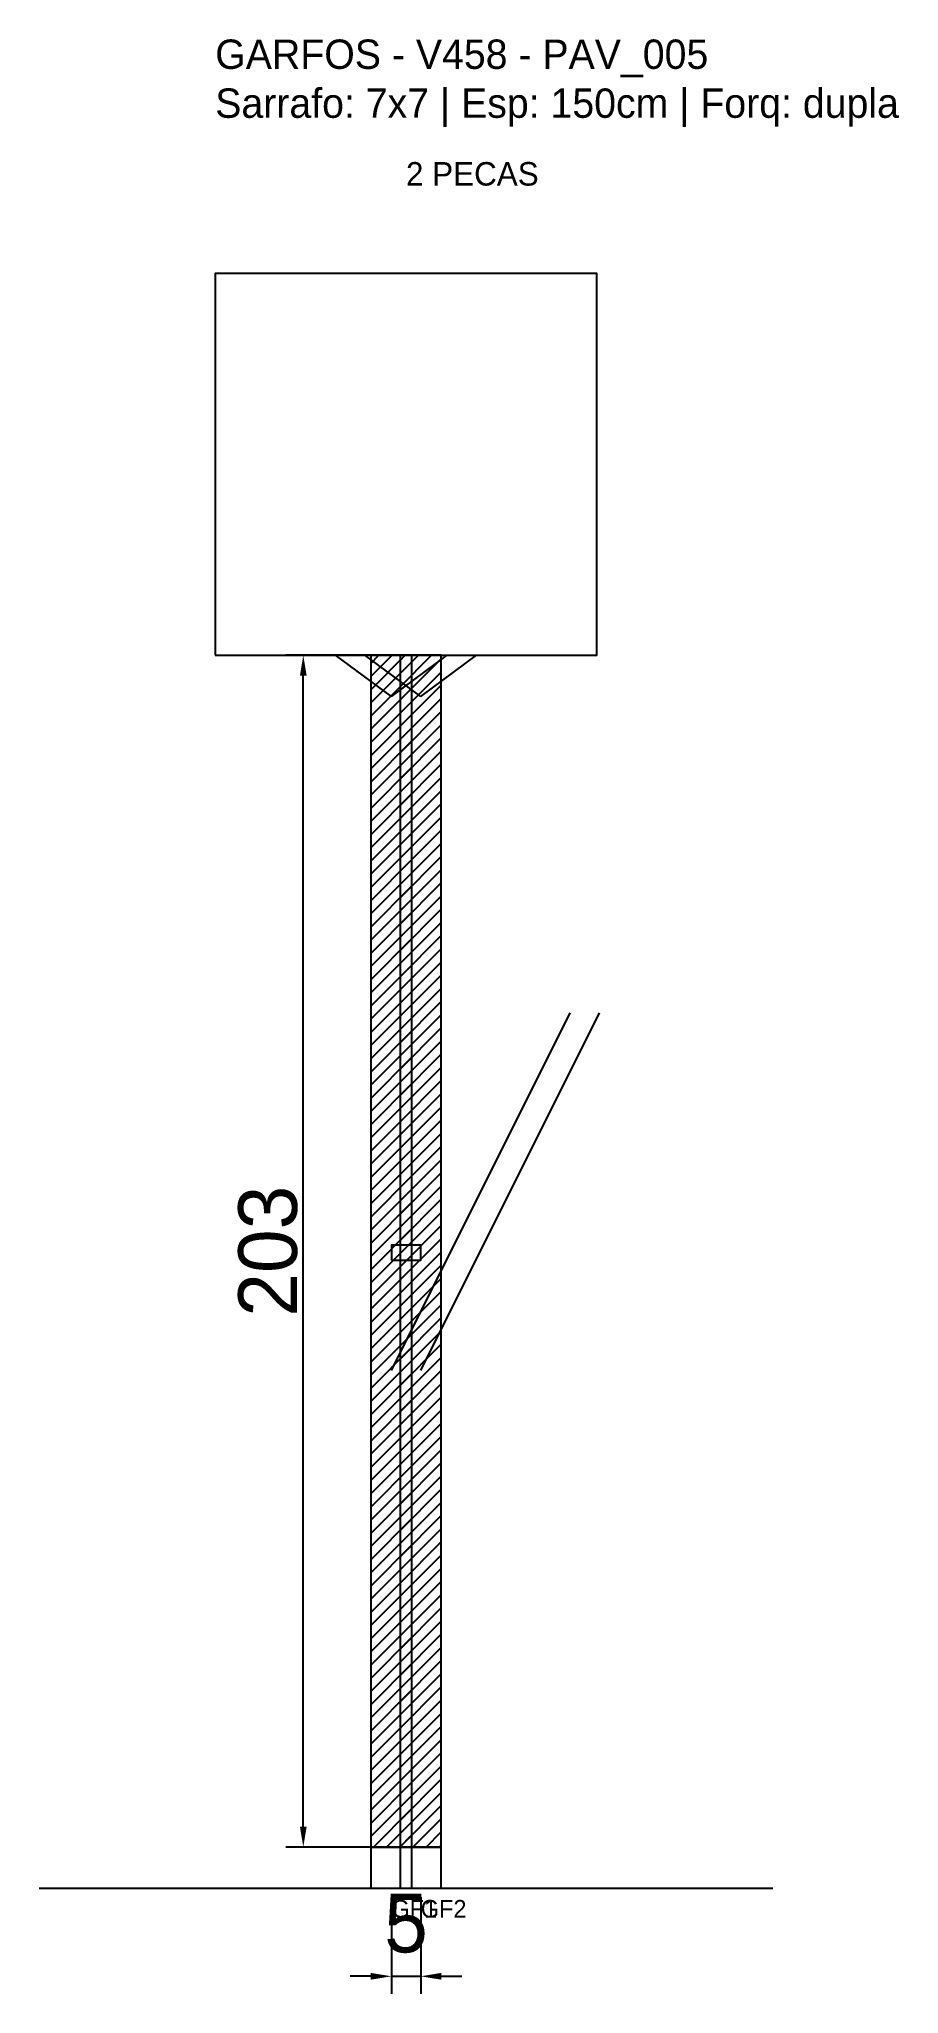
# Model space of a CAD drawing. Header units: metres. Extents: x -30 to 116, y -25 to 308.
import ezdxf

# ---------------------------------------------------------------- set-up
doc = ezdxf.new("R2010")
doc.units = ezdxf.units.M
for name, color, linetype in [('BARRA_ANCORAGEM', 1, 'Continuous'), ('COTA', 241, 'Continuous'), ('GARFOS OK', 3, 'Continuous'), ('NOME DA VIGA', 6, 'Continuous'), ('SARR_7x7', 40, 'Continuous'), ('TIRAS REESCORAMENTO', 252, 'Continuous'), ('VIGAS', 3, 'Continuous')]:
    doc.layers.add(name, color=color, linetype=linetype)
doc.dimstyles.new('EZ DXF', dxfattribs={"dimtxt": 10, "dimasz": 3.5, "dimexe": 3, "dimexo": 1.5, "dimgap": 1, "dimtad": 1, "dimdec": 1, "dimdsep": 46, "dimcen": 2.5, "dimazin": 3, "dimtfac": 1, "dimtmove": 0, "dimatfit": 3})

msp = doc.modelspace()

# ---------------------------------------------------------------- hatches: boundary and pattern name
at = {"layer": 'COTA'}
h = msp.add_hatch(dxfattribs=at)
h.set_pattern_fill('ANSI31', scale=0.5)
h.paths.add_polyline_path([(26.5, 0), (33.5, 0), (33.5, 203), (26.5, 203)])
h = msp.add_hatch(dxfattribs=at)
h.set_pattern_fill('ANSI31', scale=0.5)
h.paths.add_polyline_path([(31.5, 0), (38.5, 0), (38.5, 203), (31.5, 203)])

# ---------------------------------------------------------------- linework, layer by layer
at = {"layer": 'BARRA_ANCORAGEM'}
for p, q in [((30, 81.2), (60.45, 142.1)), ((35, 81.2), (65.45, 142.1))]:
    msp.add_line(p, q, dxfattribs=at)
at = {"layer": 'GARFOS OK'}
for p, q in [((30, 196), (20.5, 203)), ((20.5, 203), (39.5, 203)), ((35, 196), (25.5, 203)), ((25.5, 203), (44.5, 203)), ((30, 196), (39.5, 203)), ((35, 196), (44.5, 203))]:
    msp.add_line(p, q, dxfattribs=at)
at = {"layer": 'GARFOS OK', "linetype": 'CONTINUOUS'}
msp.add_line((-30, -7), (95, -7), dxfattribs=at)
at = {"layer": 'GARFOS OK'}
for points in [[(26.5, 0), (33.5, 0), (33.5, 203), (26.5, 203), (26.5, 0)], [(31.5, 0), (38.5, 0), (38.5, 203), (31.5, 203), (31.5, 0)]]:
    msp.add_lwpolyline(points, dxfattribs=at)
at = {"layer": 'SARR_7x7'}
for points in [[(26.5, -7), (33.5, -7), (33.5, 0), (26.5, 0), (26.5, -7)], [(31.5, -7), (38.5, -7), (38.5, 0), (31.5, 0), (31.5, -7)]]:
    msp.add_lwpolyline(points, dxfattribs=at)
at = {"layer": 'TIRAS REESCORAMENTO'}
msp.add_lwpolyline([(30, 100), (35, 100), (35, 102.5), (30, 102.5), (30, 100)], dxfattribs=at)
at = {"layer": 'VIGAS'}
msp.add_lwpolyline([(0, 203), (65, 203), (65, 268), (0, 268), (0, 203)], dxfattribs=at)

# ---------------------------------------------------------------- texts
at = {"layer": 'NOME DA VIGA'}
for s, height, p in [('2 PECAS', 4, (32.5, 283)), ('GF1', 3, (30, -12)), ('GF2', 3, (35, -12))]:
    msp.add_text(s, height=height, dxfattribs=at).set_placement(p)
at = {"layer": 'NOME DA VIGA', "insert": (0, 293), "char_height": 5, "attachment_point": 7}
msp.add_mtext('GARFOS - V458 - PAV_005\\PSarrafo: 7x7 | Esp: 150cm | Forq: dupla', dxfattribs=at)

# ---------------------------------------------------------------- dimensions: what is measured, and where the dimension line sits
at = {"layer": 'COTA'}
msp.add_linear_dim(base=(15, 0), p1=(30, 0), p2=(30, 203), angle=90, dimstyle='EZ DXF', dxfattribs=at).render()
msp.add_linear_dim(base=(30, -22), p1=(30, -7), p2=(35, -7), dimstyle='EZ DXF', dxfattribs=at).render()

doc.saveas('drawing.dxf')
